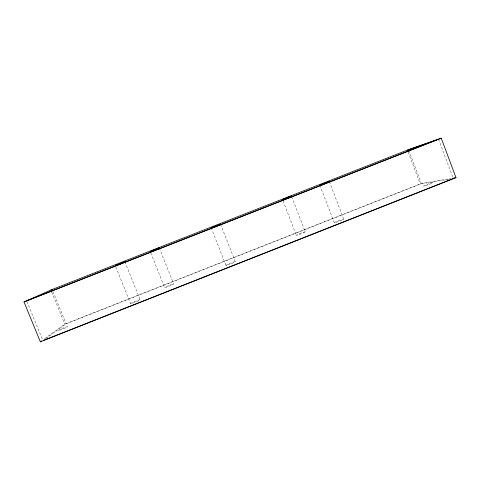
<?xml version="1.0" encoding="UTF-8"?>
<svg xmlns="http://www.w3.org/2000/svg" width="480" height="480" viewBox="0 0 480 480"><rect width="100%" height="100%" fill="white"/><g stroke="black" fill="none" stroke-linecap="round" stroke-linejoin="round"><path stroke-width="0.36" stroke-dasharray="2.4 1.8" d="M45.9 338.448L66.108 323.79L420.288 184.05L449.604 179.142M44.514 338.796L64.788 324.174L421.362 183.492L450.84 178.506M26.934 301.536L42.648 339.918M52.986 291.57L66.108 323.79M51.702 292.044L64.788 324.174M115.878 267.036L130.602 303.678M124.956 261.834L140.142 299.694M159.312 247.926L173.67 283.98A4.89 0.354 -21.9 0 1 166.632 287.088A4.89 0.354 -21.9 0 1 167.112 286.242A4.89 0.354 -21.9 0 1 173.67 283.98M150.78 252.876L164.61 287.55M220.572 224.232L235.272 261.636M211.194 227.91L225.924 265.332M291.684 196.734L305.286 231.882A4.812 0.348 -21 0 1 298.182 234.852A4.812 0.348 -21 0 1 298.986 233.91A4.812 0.348 -21 0 1 305.286 231.882M283.044 200.916L296.37 235.302M319.866 185.298L334.26 222.72M329.334 181.62L343.752 219.186A5.076 0.378 -20.7 0 1 336.462 222.252A5.076 0.378 -20.7 0 1 336.798 221.43A5.076 0.378 -20.7 0 1 343.752 219.186M408.852 150.33L421.362 183.492M408.264 152.178L420.288 184.05M438.54 139.218L453.006 177.828M425.4 185.706A5.088 0.342 -20.2 0 0 433.14 182.646A5.088 0.342 -20.2 0 0 426.744 184.59A5.088 0.342 -20.2 0 0 425.4 185.706M59.538 330.276A5.202 0.354 -22.6 0 0 67.506 326.784A5.202 0.354 -22.6 0 0 61.458 328.83A5.202 0.354 -22.6 0 0 59.538 330.276M132.498 303.186A5.202 0.39 -22.2 0 0 140.16 299.796A5.202 0.39 -22.2 0 0 133.47 302.076A5.202 0.39 -22.2 0 0 132.498 303.186M227.436 265.026A5.028 0.384 -21.5 0 0 235.164 261.786A5.028 0.384 -21.5 0 0 229.206 263.646A5.028 0.384 -21.5 0 0 227.436 265.026"/><path stroke-width="0.72" d="M52.71 290.886L52.146 289.512L24 301.926L40.338 341.808L41.532 340.95M43.626 340.326L453.27 178.53M40.338 341.808L456 177.63L441.228 138.192L408.594 149.64L50.868 289.992M26.652 300.852L438.54 139.218L407.478 150.096L408 151.482M24 301.926L441.228 138.192M453.786 178.008L456 177.63M124.956 261.834L115.32 265.656L124.956 261.834M282.522 199.518L291.426 196.062L282.522 199.518M220.572 224.232L211.194 227.91L220.572 224.232M329.334 181.62L319.866 185.298L329.334 181.62M159.312 247.926L150.228 251.49L159.312 247.926"/></g></svg>
